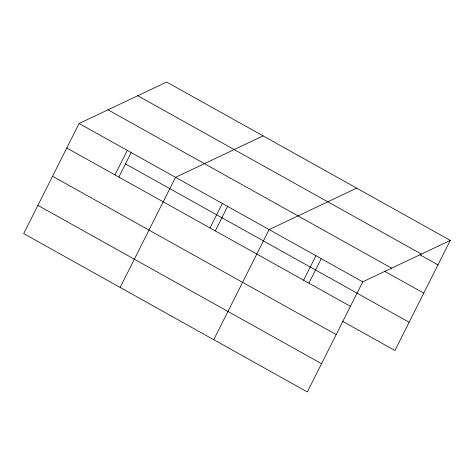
<?xml version="1.0" encoding="UTF-8"?>
<svg xmlns="http://www.w3.org/2000/svg" width="474" height="474" viewBox="0 0 474 474"><rect width="100%" height="100%" fill="white"/><g stroke="black" fill="none" stroke-linecap="round" stroke-linejoin="round"><path stroke-width="0.71" d="M79.081 123.495L23.7 233.611L307.342 391.951L362.729 281.834L450.3 240.389L166.658 82.049L79.081 123.495L362.729 281.834M114.981 174.912L127.305 150.412M118.873 177.057L131.138 152.664M120.141 287.445L175.522 177.329L263.094 135.884M210.006 227.953L222.324 203.459M215.315 230.891L227.911 205.84M213.744 339.698L269.125 229.582L356.697 188.137M303.609 280.205L315.927 255.705M308.918 283.138L321.182 258.751M450.3 240.389L394.919 350.505L342.346 321.159M137.756 95.724L421.404 254.064M420.029 254.864L437.982 264.883M107.983 109.82L391.625 268.154M384.663 271.306L423.768 293.139M125.486 163.915L409.127 322.249M66.763 147.995L350.404 306.328M52.555 176.245L336.196 334.585M37.908 205.361L321.556 363.694"/></g></svg>
